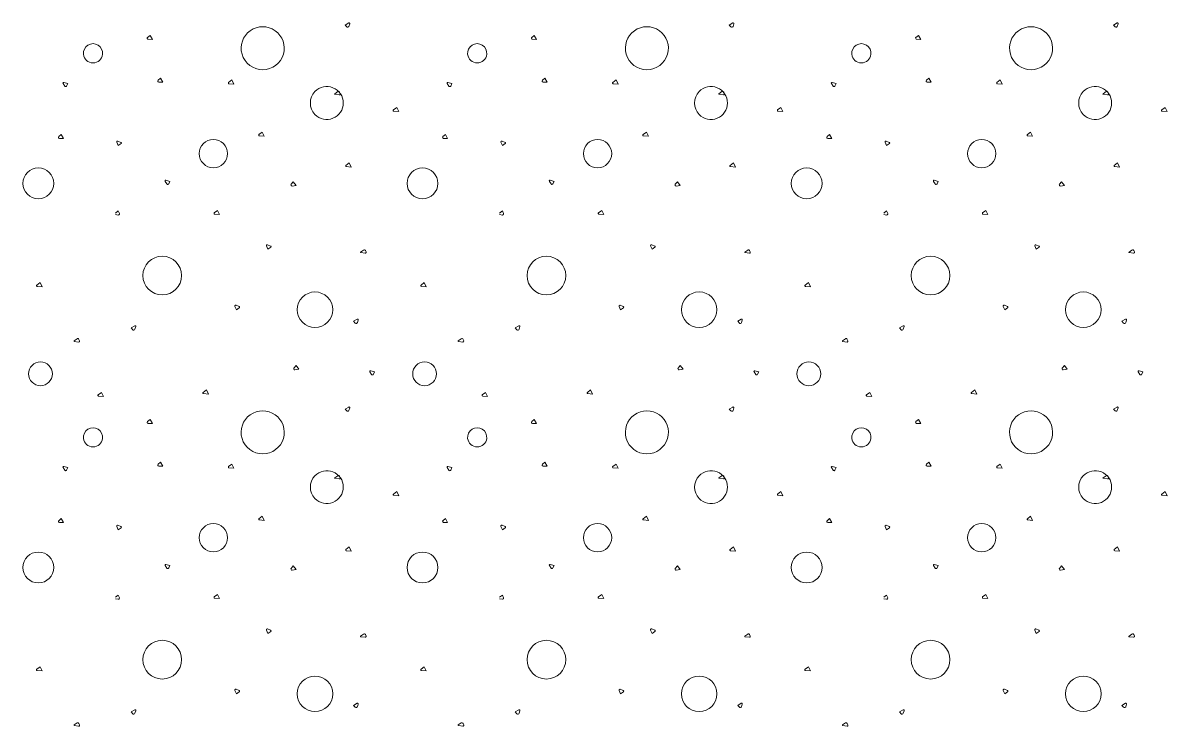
# Model space of a CAD drawing. Header units: millimetres. Extents: x 15 to 2176, y 3 to 641.
# Drawn here: x 2031.8 to 2079.46, y 48.49 to 77.78 of the extents above; entities that cross this region are included whole.
import ezdxf
from ezdxf.xclip import XClip

# ---------------------------------------------------------------- set-up
doc = ezdxf.new("R2010")
doc.units = ezdxf.units.MM
doc.header["$MEASUREMENT"] = 0
doc.header["$XCLIPFRAME"] = 0
doc.layers.add('A--------P-', color=7, linetype='Continuous')
doc.layers.add('A-L-10--EF-', color=4, linetype='Continuous', lineweight=0)

# ---------------------------------------------------------------- blocks, each defined once
blk = doc.blocks.new('*X13')
at = {"layer": 'A-L-10--EF-'}
for p, q in [((2045.371, 77.779), (2045.223, 77.693)), ((2045.223, 77.693), (2045.29, 77.618)), ((2045.38, 77.638), (2045.413, 77.746)), ((2061.371, 77.779), (2061.223, 77.693)), ((2061.223, 77.693), (2061.29, 77.618)), ((2061.38, 77.638), (2061.413, 77.746)), ((2036.996, 77.175), (2037.098, 77.264)), ((2037.098, 77.264), (2037.193, 77.095)), ((2052.996, 77.175), (2053.098, 77.264)), ((2053.098, 77.264), (2053.193, 77.095)), ((2037.193, 77.095), (2037.024, 77.099)), ((2053.193, 77.095), (2053.024, 77.099)), ((2033.506, 75.302), (2033.672, 75.258)), ((2037.437, 75.394), (2037.538, 75.483)), ((2037.633, 75.314), (2037.464, 75.319)), ((2037.538, 75.483), (2037.633, 75.314)), ((2040.369, 75.3), (2040.505, 75.405)), ((2040.505, 75.405), (2040.59, 75.231)), ((2049.506, 75.302), (2049.672, 75.258)), ((2053.437, 75.394), (2053.538, 75.483)), ((2053.633, 75.314), (2053.464, 75.319)), ((2053.538, 75.483), (2053.633, 75.314)), ((2056.369, 75.3), (2056.505, 75.405)), ((2056.505, 75.405), (2056.59, 75.231)), ((2065.506, 75.302), (2065.672, 75.258)), ((2033.544, 75.149), (2033.475, 75.258)), ((2033.672, 75.258), (2033.619, 75.153)), ((2040.59, 75.231), (2040.385, 75.249)), ((2044.79, 74.834), (2044.912, 74.92)), ((2044.991, 74.897), (2045.016, 74.837)), ((2049.544, 75.149), (2049.475, 75.258)), ((2049.672, 75.258), (2049.619, 75.153)), ((2056.59, 75.231), (2056.385, 75.249)), ((2060.79, 74.834), (2060.912, 74.92)), ((2060.991, 74.897), (2061.016, 74.837)), ((2065.544, 75.149), (2065.475, 75.258)), ((2065.672, 75.258), (2065.619, 75.153)), ((2044.978, 74.787), (2044.795, 74.812)), ((2060.978, 74.787), (2060.795, 74.812)), ((2047.235, 74.155), (2047.371, 74.261)), ((2047.456, 74.086), (2047.251, 74.104)), ((2047.371, 74.261), (2047.456, 74.086)), ((2063.235, 74.155), (2063.371, 74.261)), ((2063.456, 74.086), (2063.251, 74.104)), ((2063.371, 74.261), (2063.456, 74.086)), ((2033.296, 73.045), (2033.397, 73.134)), ((2033.492, 72.965), (2033.323, 72.969)), ((2033.397, 73.134), (2033.492, 72.965)), ((2041.635, 73.127), (2041.77, 73.232)), ((2041.855, 73.058), (2041.65, 73.075)), ((2041.77, 73.232), (2041.855, 73.058)), ((2049.296, 73.045), (2049.397, 73.134)), ((2049.492, 72.965), (2049.323, 72.969)), ((2049.397, 73.134), (2049.492, 72.965)), ((2057.635, 73.127), (2057.77, 73.232)), ((2057.855, 73.058), (2057.65, 73.075)), ((2057.77, 73.232), (2057.855, 73.058)), ((2065.296, 73.045), (2065.397, 73.134)), ((2065.492, 72.965), (2065.323, 72.969)), ((2065.397, 73.134), (2065.492, 72.965)), ((2035.712, 72.811), (2035.773, 72.671)), ((2035.884, 72.804), (2035.759, 72.859)), ((2035.773, 72.671), (2035.889, 72.754)), ((2051.712, 72.811), (2051.773, 72.671)), ((2051.884, 72.804), (2051.759, 72.859)), ((2051.773, 72.671), (2051.889, 72.754)), ((2045.257, 71.847), (2045.392, 71.953)), ((2045.477, 71.778), (2045.272, 71.796)), ((2045.392, 71.953), (2045.477, 71.778)), ((2061.257, 71.847), (2061.392, 71.953)), ((2061.477, 71.778), (2061.272, 71.796)), ((2061.392, 71.953), (2061.477, 71.778)), ((2037.799, 71.072), (2037.729, 71.182)), ((2037.761, 71.225), (2037.927, 71.181)), ((2037.927, 71.181), (2037.874, 71.076)), ((2042.973, 71.058), (2043.059, 71.162)), ((2043.179, 71.009), (2043.011, 70.988)), ((2043.059, 71.162), (2043.179, 71.009)), ((2053.799, 71.072), (2053.729, 71.182)), ((2053.761, 71.225), (2053.927, 71.181)), ((2053.927, 71.181), (2053.874, 71.076)), ((2058.973, 71.058), (2059.059, 71.162)), ((2059.179, 71.009), (2059.011, 70.988)), ((2059.059, 71.162), (2059.179, 71.009)), ((2035.652, 69.862), (2035.772, 69.947)), ((2035.773, 69.779), (2035.652, 69.795)), ((2035.772, 69.947), (2035.819, 69.839)), ((2039.772, 69.869), (2039.907, 69.974)), ((2039.992, 69.8), (2039.787, 69.818)), ((2039.907, 69.974), (2039.992, 69.8)), ((2051.652, 69.862), (2051.772, 69.947)), ((2051.773, 69.779), (2051.652, 69.795)), ((2051.772, 69.947), (2051.819, 69.839)), ((2055.772, 69.869), (2055.907, 69.974)), ((2055.992, 69.8), (2055.787, 69.818)), ((2055.907, 69.974), (2055.992, 69.8)), ((2041.946, 68.492), (2042.008, 68.351)), ((2042.119, 68.484), (2041.994, 68.539)), ((2042.008, 68.351), (2042.124, 68.435)), ((2045.869, 68.236), (2045.991, 68.322)), ((2046.058, 68.189), (2045.874, 68.214)), ((2046.07, 68.299), (2046.096, 68.239)), ((2057.946, 68.492), (2058.008, 68.351)), ((2058.119, 68.484), (2057.994, 68.539)), ((2058.008, 68.351), (2058.124, 68.435)), ((2061.869, 68.236), (2061.991, 68.322)), ((2062.058, 68.189), (2061.874, 68.214)), ((2062.07, 68.299), (2062.096, 68.239)), ((2032.382, 66.857), (2032.517, 66.962)), ((2032.602, 66.788), (2032.397, 66.805)), ((2032.517, 66.962), (2032.602, 66.788)), ((2048.382, 66.857), (2048.517, 66.962)), ((2048.602, 66.788), (2048.397, 66.805)), ((2048.517, 66.962), (2048.602, 66.788)), ((2064.382, 66.857), (2064.517, 66.962)), ((2064.602, 66.788), (2064.397, 66.805)), ((2064.517, 66.962), (2064.602, 66.788)), ((2040.634, 65.974), (2040.696, 65.834)), ((2040.807, 65.967), (2040.682, 66.022)), ((2040.696, 65.834), (2040.812, 65.917)), ((2056.634, 65.974), (2056.696, 65.834)), ((2056.807, 65.967), (2056.682, 66.022)), ((2056.696, 65.834), (2056.812, 65.917)), ((2045.722, 65.438), (2045.573, 65.352)), ((2045.573, 65.352), (2045.641, 65.277)), ((2045.731, 65.297), (2045.764, 65.404)), ((2061.722, 65.438), (2061.573, 65.352)), ((2061.573, 65.352), (2061.641, 65.277)), ((2061.731, 65.297), (2061.764, 65.404)), ((2036.457, 65.163), (2036.309, 65.077)), ((2036.309, 65.077), (2036.376, 65.002)), ((2036.466, 65.022), (2036.499, 65.129)), ((2052.457, 65.163), (2052.309, 65.077)), ((2052.309, 65.077), (2052.376, 65.002)), ((2052.466, 65.022), (2052.499, 65.129)), ((2033.935, 64.536), (2034.057, 64.621)), ((2034.124, 64.489), (2033.941, 64.514)), ((2034.136, 64.599), (2034.162, 64.539)), ((2049.935, 64.536), (2050.057, 64.621)), ((2050.124, 64.489), (2049.941, 64.514)), ((2050.136, 64.599), (2050.162, 64.539)), ((2065.935, 64.536), (2066.057, 64.621)), ((2066.124, 64.489), (2065.941, 64.514)), ((2066.136, 64.599), (2066.162, 64.539)), ((2043.091, 63.402), (2043.177, 63.506)), ((2043.177, 63.506), (2043.297, 63.353)), ((2059.091, 63.402), (2059.177, 63.506)), ((2059.177, 63.506), (2059.297, 63.353)), ((2043.297, 63.353), (2043.129, 63.332)), ((2046.323, 63.141), (2046.254, 63.251)), ((2046.286, 63.294), (2046.451, 63.25)), ((2046.451, 63.25), (2046.398, 63.145)), ((2059.297, 63.353), (2059.129, 63.332)), ((2062.323, 63.141), (2062.254, 63.251)), ((2062.286, 63.294), (2062.451, 63.25)), ((2062.451, 63.25), (2062.398, 63.145)), ((2039.31, 62.39), (2039.446, 62.495)), ((2039.446, 62.495), (2039.531, 62.321)), ((2055.31, 62.39), (2055.446, 62.495)), ((2055.446, 62.495), (2055.531, 62.321)), ((2034.936, 62.286), (2035.071, 62.391)), ((2035.156, 62.216), (2034.951, 62.234)), ((2035.071, 62.391), (2035.156, 62.216)), ((2039.531, 62.321), (2039.326, 62.338)), ((2050.936, 62.286), (2051.071, 62.391)), ((2051.156, 62.216), (2050.951, 62.234)), ((2051.071, 62.391), (2051.156, 62.216)), ((2055.531, 62.321), (2055.326, 62.338)), ((2066.936, 62.286), (2067.071, 62.391)), ((2067.156, 62.216), (2066.951, 62.234)), ((2067.071, 62.391), (2067.156, 62.216)), ((2045.371, 61.779), (2045.223, 61.693)), ((2045.223, 61.693), (2045.29, 61.618)), ((2045.38, 61.638), (2045.413, 61.746)), ((2061.371, 61.779), (2061.223, 61.693)), ((2061.223, 61.693), (2061.29, 61.618)), ((2061.38, 61.638), (2061.413, 61.746)), ((2036.996, 61.175), (2037.098, 61.264)), ((2037.193, 61.095), (2037.024, 61.099)), ((2037.098, 61.264), (2037.193, 61.095)), ((2052.996, 61.175), (2053.098, 61.264)), ((2053.193, 61.095), (2053.024, 61.099)), ((2053.098, 61.264), (2053.193, 61.095)), ((2033.544, 59.149), (2033.475, 59.258)), ((2033.506, 59.302), (2033.672, 59.258)), ((2033.672, 59.258), (2033.619, 59.153)), ((2037.437, 59.394), (2037.538, 59.483)), ((2037.633, 59.314), (2037.464, 59.319)), ((2037.538, 59.483), (2037.633, 59.314)), ((2040.369, 59.3), (2040.505, 59.405)), ((2040.59, 59.231), (2040.385, 59.249)), ((2040.505, 59.405), (2040.59, 59.231)), ((2049.544, 59.149), (2049.475, 59.258)), ((2049.506, 59.302), (2049.672, 59.258)), ((2049.672, 59.258), (2049.619, 59.153)), ((2053.437, 59.394), (2053.538, 59.483)), ((2053.633, 59.314), (2053.464, 59.319)), ((2053.538, 59.483), (2053.633, 59.314)), ((2056.369, 59.3), (2056.505, 59.405)), ((2056.59, 59.231), (2056.385, 59.249)), ((2056.505, 59.405), (2056.59, 59.231)), ((2065.544, 59.149), (2065.475, 59.258)), ((2065.506, 59.302), (2065.672, 59.258)), ((2065.672, 59.258), (2065.619, 59.153)), ((2044.79, 58.834), (2044.912, 58.92)), ((2044.978, 58.787), (2044.795, 58.812)), ((2044.991, 58.897), (2045.016, 58.837)), ((2060.79, 58.834), (2060.912, 58.92)), ((2060.978, 58.787), (2060.795, 58.812)), ((2060.991, 58.897), (2061.016, 58.837)), ((2047.235, 58.155), (2047.371, 58.261)), ((2047.371, 58.261), (2047.456, 58.086)), ((2063.235, 58.155), (2063.371, 58.261)), ((2063.371, 58.261), (2063.456, 58.086)), ((2047.456, 58.086), (2047.251, 58.104)), ((2063.456, 58.086), (2063.251, 58.104)), ((2041.635, 57.127), (2041.77, 57.232)), ((2041.77, 57.232), (2041.855, 57.058)), ((2057.635, 57.127), (2057.77, 57.232)), ((2057.77, 57.232), (2057.855, 57.058)), ((2033.296, 57.045), (2033.397, 57.134)), ((2033.492, 56.965), (2033.323, 56.969)), ((2033.397, 57.134), (2033.492, 56.965)), ((2035.712, 56.811), (2035.773, 56.671)), ((2035.884, 56.804), (2035.759, 56.859)), ((2035.773, 56.671), (2035.889, 56.754)), ((2041.855, 57.058), (2041.65, 57.075)), ((2049.296, 57.045), (2049.397, 57.134)), ((2049.492, 56.965), (2049.323, 56.969)), ((2049.397, 57.134), (2049.492, 56.965)), ((2051.712, 56.811), (2051.773, 56.671)), ((2051.884, 56.804), (2051.759, 56.859)), ((2051.773, 56.671), (2051.889, 56.754)), ((2057.855, 57.058), (2057.65, 57.075)), ((2065.296, 57.045), (2065.397, 57.134)), ((2065.492, 56.965), (2065.323, 56.969)), ((2065.397, 57.134), (2065.492, 56.965)), ((2045.257, 55.847), (2045.392, 55.953)), ((2045.477, 55.778), (2045.272, 55.796)), ((2045.392, 55.953), (2045.477, 55.778)), ((2061.257, 55.847), (2061.392, 55.953)), ((2061.477, 55.778), (2061.272, 55.796)), ((2061.392, 55.953), (2061.477, 55.778)), ((2037.799, 55.072), (2037.729, 55.182)), ((2037.761, 55.225), (2037.927, 55.181)), ((2037.927, 55.181), (2037.874, 55.076)), ((2042.973, 55.058), (2043.059, 55.162)), ((2043.179, 55.009), (2043.011, 54.988)), ((2043.059, 55.162), (2043.179, 55.009)), ((2053.799, 55.072), (2053.729, 55.182)), ((2053.761, 55.225), (2053.927, 55.181)), ((2053.927, 55.181), (2053.874, 55.076)), ((2058.973, 55.058), (2059.059, 55.162)), ((2059.179, 55.009), (2059.011, 54.988)), ((2059.059, 55.162), (2059.179, 55.009)), ((2035.652, 53.862), (2035.772, 53.947)), ((2035.772, 53.947), (2035.819, 53.839)), ((2039.772, 53.869), (2039.907, 53.974)), ((2039.907, 53.974), (2039.992, 53.8)), ((2051.652, 53.862), (2051.772, 53.947)), ((2051.772, 53.947), (2051.819, 53.839)), ((2055.772, 53.869), (2055.907, 53.974)), ((2055.907, 53.974), (2055.992, 53.8)), ((2035.773, 53.779), (2035.652, 53.795)), ((2039.992, 53.8), (2039.787, 53.818)), ((2051.773, 53.779), (2051.652, 53.795)), ((2055.992, 53.8), (2055.787, 53.818)), ((2041.946, 52.492), (2042.008, 52.351)), ((2042.119, 52.484), (2041.994, 52.539)), ((2042.008, 52.351), (2042.124, 52.435)), ((2057.946, 52.492), (2058.008, 52.351)), ((2058.119, 52.484), (2057.994, 52.539)), ((2058.008, 52.351), (2058.124, 52.435)), ((2045.869, 52.236), (2045.991, 52.322)), ((2046.058, 52.189), (2045.874, 52.214)), ((2046.07, 52.299), (2046.096, 52.239)), ((2061.869, 52.236), (2061.991, 52.322)), ((2062.058, 52.189), (2061.874, 52.214)), ((2062.07, 52.299), (2062.096, 52.239)), ((2032.382, 50.857), (2032.517, 50.962)), ((2032.602, 50.788), (2032.397, 50.805)), ((2032.517, 50.962), (2032.602, 50.788)), ((2048.382, 50.857), (2048.517, 50.962)), ((2048.602, 50.788), (2048.397, 50.805)), ((2048.517, 50.962), (2048.602, 50.788)), ((2064.382, 50.857), (2064.517, 50.962)), ((2064.602, 50.788), (2064.397, 50.805)), ((2064.517, 50.962), (2064.602, 50.788)), ((2040.634, 49.974), (2040.696, 49.834)), ((2040.807, 49.967), (2040.682, 50.022)), ((2040.696, 49.834), (2040.812, 49.917)), ((2056.634, 49.974), (2056.696, 49.834)), ((2056.807, 49.967), (2056.682, 50.022)), ((2056.696, 49.834), (2056.812, 49.917)), ((2036.457, 49.163), (2036.309, 49.077)), ((2036.466, 49.022), (2036.499, 49.129)), ((2045.722, 49.438), (2045.573, 49.352)), ((2045.573, 49.352), (2045.641, 49.277)), ((2045.731, 49.297), (2045.764, 49.404)), ((2052.457, 49.163), (2052.309, 49.077)), ((2052.466, 49.022), (2052.499, 49.129)), ((2061.722, 49.438), (2061.573, 49.352)), ((2061.573, 49.352), (2061.641, 49.277)), ((2061.731, 49.297), (2061.764, 49.404)), ((2033.935, 48.536), (2034.057, 48.621)), ((2036.309, 49.077), (2036.376, 49.002)), ((2049.935, 48.536), (2050.057, 48.621)), ((2052.309, 49.077), (2052.376, 49.002)), ((2065.935, 48.536), (2066.057, 48.621)), ((2034.124, 48.489), (2033.941, 48.514)), ((2034.136, 48.599), (2034.162, 48.539)), ((2050.124, 48.489), (2049.941, 48.514)), ((2050.136, 48.599), (2050.162, 48.539)), ((2066.124, 48.489), (2065.941, 48.514)), ((2066.136, 48.599), (2066.162, 48.539))]:
    blk.add_line(p, q, dxfattribs=at)
for centre, radius in [((2039.735, 72.337), 0.59), ((2055.735, 72.337), 0.59), ((2032.445, 71.098), 0.643), ((2048.445, 71.098), 0.643), ((2064.445, 71.098), 0.643), ((2037.605, 67.257), 0.807), ((2053.605, 67.257), 0.807), ((2032.533, 63.166), 0.496), ((2048.533, 63.166), 0.496), ((2064.533, 63.166), 0.496), ((2039.735, 56.337), 0.59), ((2055.735, 56.337), 0.59), ((2032.445, 55.098), 0.643), ((2048.445, 55.098), 0.643), ((2064.445, 55.098), 0.643), ((2037.605, 51.257), 0.807), ((2053.605, 51.257), 0.807)]:
    blk.add_circle(centre, radius, dxfattribs=at)
for centre, radius, start, end in [((2045.386, 77.754), 0.0288, 342.8254, 120), ((2061.386, 77.754), 0.0288, 342.8254, 120), ((2041.789, 76.727), 0.897, 343.6089, 196.3911), ((2045.33, 77.654), 0.0528, 221.9213, 342.8254), ((2057.789, 76.727), 0.897, 343.6089, 196.3911), ((2061.33, 77.654), 0.0528, 221.9213, 342.8254), ((2034.722, 76.518), 0.4, 353.7067, 186.2933), ((2037.025, 77.143), 0.0432, 131.2386, 268.4132), ((2050.722, 76.518), 0.4, 353.7067, 186.2933), ((2053.025, 77.143), 0.0432, 131.2386, 268.4132), ((2066.722, 76.518), 0.4, 353.7067, 186.2933), ((2034.722, 76.518), 0.4, 186.2933, 353.7067), ((2041.789, 76.727), 0.897, 196.3911, 343.6089), ((2050.722, 76.518), 0.4, 186.2933, 353.7067), ((2057.789, 76.727), 0.897, 196.3911, 343.6089), ((2066.722, 76.518), 0.4, 186.2933, 353.7067), ((2033.499, 75.274), 0.0288, 75.2067, 212.3813), ((2037.465, 75.362), 0.0432, 131.2386, 268.4132), ((2040.387, 75.277), 0.0288, 127.9022, 265.0768), ((2049.499, 75.274), 0.0288, 75.2067, 212.3813), ((2053.465, 75.362), 0.0432, 131.2386, 268.4132), ((2056.387, 75.277), 0.0288, 127.9022, 265.0768), ((2065.499, 75.274), 0.0288, 75.2067, 212.3813), ((2033.581, 75.172), 0.0432, 212.3813, 333.2854), ((2044.46, 74.445), 0.686, 136.1287, 223.8713), ((2044.46, 74.445), 0.686, 223.8713, 136.1287), ((2044.797, 74.824), 0.012, 125.1139, 262.2885), ((2044.942, 74.876), 0.0528, 23.1926, 125.1139), ((2044.983, 74.823), 0.036, 262.2885, 23.1926), ((2049.581, 75.172), 0.0432, 212.3813, 333.2854), ((2060.46, 74.445), 0.686, 136.1287, 223.8713), ((2060.46, 74.445), 0.686, 223.8713, 136.1287), ((2060.797, 74.824), 0.012, 125.1139, 262.2885), ((2060.942, 74.876), 0.0528, 23.1926, 125.1139), ((2060.983, 74.823), 0.036, 262.2885, 23.1926), ((2065.581, 75.172), 0.0432, 212.3813, 333.2854), ((2047.253, 74.133), 0.0288, 127.9022, 265.0768), ((2063.253, 74.133), 0.0288, 127.9022, 265.0768), ((2033.325, 73.013), 0.0432, 131.2386, 268.4132), ((2041.653, 73.104), 0.0288, 127.9022, 265.0768), ((2049.325, 73.013), 0.0432, 131.2386, 268.4132), ((2057.653, 73.104), 0.0288, 127.9022, 265.0768), ((2065.325, 73.013), 0.0432, 131.2386, 268.4132), ((2035.744, 72.826), 0.036, 66.4475, 203.6221), ((2035.873, 72.778), 0.0288, 305.5434, 66.4475), ((2051.744, 72.826), 0.036, 66.4475, 203.6221), ((2051.873, 72.778), 0.0288, 305.5434, 66.4475), ((2045.275, 71.825), 0.0288, 127.9022, 265.0768), ((2061.275, 71.825), 0.0288, 127.9022, 265.0768), ((2037.753, 71.197), 0.0288, 75.2067, 212.3813), ((2037.835, 71.095), 0.0432, 212.3813, 333.2854), ((2043.006, 71.03), 0.0432, 140.1139, 277.2885), ((2053.753, 71.197), 0.0288, 75.2067, 212.3813), ((2053.835, 71.095), 0.0432, 212.3813, 333.2854), ((2059.006, 71.03), 0.0432, 140.1139, 277.2885), ((2035.779, 69.822), 0.0432, 262.2885, 23.1926), ((2039.789, 69.846), 0.0288, 127.9022, 265.0768), ((2051.779, 69.822), 0.0432, 262.2885, 23.1926), ((2055.789, 69.846), 0.0288, 127.9022, 265.0768), ((2041.979, 68.506), 0.036, 66.4475, 203.6221), ((2042.107, 68.458), 0.0288, 305.5434, 66.4475), ((2045.876, 68.226), 0.012, 125.1139, 262.2885), ((2046.021, 68.278), 0.0528, 23.1926, 125.1139), ((2046.062, 68.225), 0.036, 262.2885, 23.1926), ((2057.979, 68.506), 0.036, 66.4475, 203.6221), ((2058.107, 68.458), 0.0288, 305.5434, 66.4475), ((2061.876, 68.226), 0.012, 125.1139, 262.2885), ((2062.021, 68.278), 0.0528, 23.1926, 125.1139), ((2062.062, 68.225), 0.036, 262.2885, 23.1926), ((2032.4, 66.834), 0.0288, 127.9022, 265.0768), ((2048.4, 66.834), 0.0288, 127.9022, 265.0768), ((2064.4, 66.834), 0.0288, 127.9022, 265.0768), ((2043.966, 65.835), 0.74, 90, 270), ((2043.966, 65.835), 0.74, 270, 90), ((2059.966, 65.835), 0.74, 90, 270), ((2059.966, 65.835), 0.74, 270, 90), ((2040.667, 65.989), 0.036, 66.4475, 203.6221), ((2040.795, 65.941), 0.0288, 305.5434, 66.4475), ((2056.667, 65.989), 0.036, 66.4475, 203.6221), ((2056.795, 65.941), 0.0288, 305.5434, 66.4475), ((2045.68, 65.312), 0.0528, 221.9213, 342.8254), ((2045.736, 65.413), 0.0288, 342.8254, 120), ((2061.68, 65.312), 0.0528, 221.9213, 342.8254), ((2061.736, 65.413), 0.0288, 342.8254, 120), ((2036.416, 65.037), 0.0528, 221.9213, 342.8254), ((2036.472, 65.138), 0.0288, 342.8254, 120), ((2052.416, 65.037), 0.0528, 221.9213, 342.8254), ((2052.472, 65.138), 0.0288, 342.8254, 120), ((2033.942, 64.526), 0.012, 125.1139, 262.2885), ((2034.088, 64.578), 0.0528, 23.1926, 125.1139), ((2034.129, 64.525), 0.036, 262.2885, 23.1926), ((2049.942, 64.526), 0.012, 125.1139, 262.2885), ((2050.088, 64.578), 0.0528, 23.1926, 125.1139), ((2050.129, 64.525), 0.036, 262.2885, 23.1926), ((2065.942, 64.526), 0.012, 125.1139, 262.2885), ((2066.088, 64.578), 0.0528, 23.1926, 125.1139), ((2066.129, 64.525), 0.036, 262.2885, 23.1926), ((2043.124, 63.375), 0.0432, 140.1139, 277.2885), ((2059.124, 63.375), 0.0432, 140.1139, 277.2885), ((2046.278, 63.266), 0.0288, 75.2067, 212.3813), ((2046.36, 63.164), 0.0432, 212.3813, 333.2854), ((2062.278, 63.266), 0.0288, 75.2067, 212.3813), ((2062.36, 63.164), 0.0432, 212.3813, 333.2854), ((2034.953, 62.263), 0.0288, 127.9022, 265.0768), ((2039.328, 62.367), 0.0288, 127.9022, 265.0768), ((2050.953, 62.263), 0.0288, 127.9022, 265.0768), ((2055.328, 62.367), 0.0288, 127.9022, 265.0768), ((2066.953, 62.263), 0.0288, 127.9022, 265.0768), ((2041.789, 60.727), 0.897, 343.6089, 196.3911), ((2045.33, 61.654), 0.0528, 221.9213, 342.8254), ((2045.386, 61.754), 0.0288, 342.8254, 120), ((2057.789, 60.727), 0.897, 343.6089, 196.3911), ((2061.33, 61.654), 0.0528, 221.9213, 342.8254), ((2061.386, 61.754), 0.0288, 342.8254, 120), ((2037.025, 61.143), 0.0432, 131.2386, 268.4132), ((2053.025, 61.143), 0.0432, 131.2386, 268.4132), ((2034.722, 60.518), 0.4, 353.7067, 186.2933), ((2050.722, 60.518), 0.4, 353.7067, 186.2933), ((2066.722, 60.518), 0.4, 353.7067, 186.2933), ((2034.722, 60.518), 0.4, 186.2933, 353.7067), ((2041.789, 60.727), 0.897, 196.3911, 343.6089), ((2050.722, 60.518), 0.4, 186.2933, 353.7067), ((2057.789, 60.727), 0.897, 196.3911, 343.6089), ((2066.722, 60.518), 0.4, 186.2933, 353.7067), ((2033.499, 59.274), 0.0288, 75.2067, 212.3813), ((2033.581, 59.172), 0.0432, 212.3813, 333.2854), ((2037.465, 59.362), 0.0432, 131.2386, 268.4132), ((2040.387, 59.277), 0.0288, 127.9022, 265.0768), ((2044.46, 58.445), 0.686, 223.8713, 136.1287), ((2049.499, 59.274), 0.0288, 75.2067, 212.3813), ((2049.581, 59.172), 0.0432, 212.3813, 333.2854), ((2053.465, 59.362), 0.0432, 131.2386, 268.4132), ((2056.387, 59.277), 0.0288, 127.9022, 265.0768), ((2060.46, 58.445), 0.686, 223.8713, 136.1287), ((2065.499, 59.274), 0.0288, 75.2067, 212.3813), ((2065.581, 59.172), 0.0432, 212.3813, 333.2854), ((2044.46, 58.445), 0.686, 136.1287, 223.8713), ((2044.797, 58.824), 0.012, 125.1139, 262.2885), ((2044.942, 58.876), 0.0528, 23.1926, 125.1139), ((2044.983, 58.823), 0.036, 262.2885, 23.1926), ((2060.46, 58.445), 0.686, 136.1287, 223.8713), ((2060.797, 58.824), 0.012, 125.1139, 262.2885), ((2060.942, 58.876), 0.0528, 23.1926, 125.1139), ((2060.983, 58.823), 0.036, 262.2885, 23.1926), ((2047.253, 58.133), 0.0288, 127.9022, 265.0768), ((2063.253, 58.133), 0.0288, 127.9022, 265.0768), ((2033.325, 57.013), 0.0432, 131.2386, 268.4132), ((2035.744, 56.826), 0.036, 66.4475, 203.6221), ((2035.873, 56.778), 0.0288, 305.5434, 66.4475), ((2041.653, 57.104), 0.0288, 127.9022, 265.0768), ((2049.325, 57.013), 0.0432, 131.2386, 268.4132), ((2051.744, 56.826), 0.036, 66.4475, 203.6221), ((2051.873, 56.778), 0.0288, 305.5434, 66.4475), ((2057.653, 57.104), 0.0288, 127.9022, 265.0768), ((2065.325, 57.013), 0.0432, 131.2386, 268.4132), ((2045.275, 55.825), 0.0288, 127.9022, 265.0768), ((2061.275, 55.825), 0.0288, 127.9022, 265.0768), ((2037.753, 55.197), 0.0288, 75.2067, 212.3813), ((2037.835, 55.095), 0.0432, 212.3813, 333.2854), ((2043.006, 55.03), 0.0432, 140.1139, 277.2885), ((2053.753, 55.197), 0.0288, 75.2067, 212.3813), ((2053.835, 55.095), 0.0432, 212.3813, 333.2854), ((2059.006, 55.03), 0.0432, 140.1139, 277.2885), ((2039.789, 53.846), 0.0288, 127.9022, 265.0768), ((2055.789, 53.846), 0.0288, 127.9022, 265.0768), ((2035.779, 53.822), 0.0432, 262.2885, 23.1926), ((2051.779, 53.822), 0.0432, 262.2885, 23.1926), ((2041.979, 52.506), 0.036, 66.4475, 203.6221), ((2042.107, 52.458), 0.0288, 305.5434, 66.4475), ((2057.979, 52.506), 0.036, 66.4475, 203.6221), ((2058.107, 52.458), 0.0288, 305.5434, 66.4475), ((2045.876, 52.226), 0.012, 125.1139, 262.2885), ((2046.021, 52.278), 0.0528, 23.1926, 125.1139), ((2046.062, 52.225), 0.036, 262.2885, 23.1926), ((2061.876, 52.226), 0.012, 125.1139, 262.2885), ((2062.021, 52.278), 0.0528, 23.1926, 125.1139), ((2062.062, 52.225), 0.036, 262.2885, 23.1926), ((2032.4, 50.834), 0.0288, 127.9022, 265.0768), ((2043.966, 49.835), 0.74, 90, 270), ((2043.966, 49.835), 0.74, 270, 90), ((2048.4, 50.834), 0.0288, 127.9022, 265.0768), ((2059.966, 49.835), 0.74, 90, 270), ((2059.966, 49.835), 0.74, 270, 90), ((2064.4, 50.834), 0.0288, 127.9022, 265.0768), ((2040.667, 49.989), 0.036, 66.4475, 203.6221), ((2040.795, 49.941), 0.0288, 305.5434, 66.4475), ((2056.667, 49.989), 0.036, 66.4475, 203.6221), ((2056.795, 49.941), 0.0288, 305.5434, 66.4475), ((2036.472, 49.138), 0.0288, 342.8254, 120), ((2045.68, 49.312), 0.0528, 221.9213, 342.8254), ((2045.736, 49.413), 0.0288, 342.8254, 120), ((2052.472, 49.138), 0.0288, 342.8254, 120), ((2061.68, 49.312), 0.0528, 221.9213, 342.8254), ((2061.736, 49.413), 0.0288, 342.8254, 120), ((2034.088, 48.578), 0.0528, 23.1926, 125.1139), ((2036.416, 49.037), 0.0528, 221.9213, 342.8254), ((2050.088, 48.578), 0.0528, 23.1926, 125.1139), ((2052.416, 49.037), 0.0528, 221.9213, 342.8254), ((2066.088, 48.578), 0.0528, 23.1926, 125.1139), ((2033.942, 48.526), 0.012, 125.1139, 262.2885), ((2034.129, 48.525), 0.036, 262.2885, 23.1926), ((2049.942, 48.526), 0.012, 125.1139, 262.2885), ((2050.129, 48.525), 0.036, 262.2885, 23.1926), ((2065.942, 48.526), 0.012, 125.1139, 262.2885), ((2066.129, 48.525), 0.036, 262.2885, 23.1926)]:
    blk.add_arc(centre, radius, start, end, dxfattribs=at)
blk = doc.blocks.new('*X14')
at = {"layer": 'A-L-10--EF-'}
for p, q in [((2077.371, 77.779), (2077.223, 77.693)), ((2077.223, 77.693), (2077.29, 77.618)), ((2077.38, 77.638), (2077.413, 77.746)), ((2068.996, 77.175), (2069.098, 77.264)), ((2069.098, 77.264), (2069.193, 77.095)), ((2069.193, 77.095), (2069.024, 77.099)), ((2069.437, 75.394), (2069.538, 75.483)), ((2069.633, 75.314), (2069.464, 75.319)), ((2069.538, 75.483), (2069.633, 75.314)), ((2072.369, 75.3), (2072.505, 75.405)), ((2072.505, 75.405), (2072.59, 75.231)), ((2072.59, 75.231), (2072.385, 75.249)), ((2076.79, 74.834), (2076.912, 74.92)), ((2076.991, 74.897), (2077.016, 74.837)), ((2076.978, 74.787), (2076.795, 74.812)), ((2079.235, 74.155), (2079.371, 74.261)), ((2079.456, 74.086), (2079.251, 74.104)), ((2079.371, 74.261), (2079.456, 74.086)), ((2073.635, 73.127), (2073.77, 73.232)), ((2073.855, 73.058), (2073.65, 73.075)), ((2073.77, 73.232), (2073.855, 73.058)), ((2067.712, 72.811), (2067.773, 72.671)), ((2067.884, 72.804), (2067.759, 72.859)), ((2067.773, 72.671), (2067.889, 72.754)), ((2077.257, 71.847), (2077.392, 71.953)), ((2077.477, 71.778), (2077.272, 71.796)), ((2077.392, 71.953), (2077.477, 71.778)), ((2069.799, 71.072), (2069.729, 71.182)), ((2069.761, 71.225), (2069.927, 71.181)), ((2069.927, 71.181), (2069.874, 71.076)), ((2074.973, 71.058), (2075.059, 71.162)), ((2075.179, 71.009), (2075.011, 70.988)), ((2075.059, 71.162), (2075.179, 71.009)), ((2067.652, 69.862), (2067.772, 69.947)), ((2067.773, 69.779), (2067.652, 69.795)), ((2067.772, 69.947), (2067.819, 69.839)), ((2071.772, 69.869), (2071.907, 69.974)), ((2071.992, 69.8), (2071.787, 69.818)), ((2071.907, 69.974), (2071.992, 69.8)), ((2073.946, 68.492), (2074.008, 68.351)), ((2074.119, 68.484), (2073.994, 68.539)), ((2074.008, 68.351), (2074.124, 68.435)), ((2077.869, 68.236), (2077.991, 68.322)), ((2078.058, 68.189), (2077.874, 68.214)), ((2078.07, 68.299), (2078.096, 68.239)), ((2072.634, 65.974), (2072.696, 65.834)), ((2072.807, 65.967), (2072.682, 66.022)), ((2072.696, 65.834), (2072.812, 65.917)), ((2077.722, 65.438), (2077.573, 65.352)), ((2077.573, 65.352), (2077.641, 65.277)), ((2077.731, 65.297), (2077.764, 65.404)), ((2068.457, 65.163), (2068.309, 65.077)), ((2068.309, 65.077), (2068.376, 65.002)), ((2068.466, 65.022), (2068.499, 65.129)), ((2075.091, 63.402), (2075.177, 63.506)), ((2075.177, 63.506), (2075.297, 63.353)), ((2075.297, 63.353), (2075.129, 63.332)), ((2078.323, 63.141), (2078.254, 63.251)), ((2078.286, 63.294), (2078.451, 63.25)), ((2078.451, 63.25), (2078.398, 63.145)), ((2071.31, 62.39), (2071.446, 62.495)), ((2071.446, 62.495), (2071.531, 62.321)), ((2071.531, 62.321), (2071.326, 62.338)), ((2077.371, 61.779), (2077.223, 61.693)), ((2077.223, 61.693), (2077.29, 61.618)), ((2077.38, 61.638), (2077.413, 61.746)), ((2068.996, 61.175), (2069.098, 61.264)), ((2069.193, 61.095), (2069.024, 61.099)), ((2069.098, 61.264), (2069.193, 61.095)), ((2069.437, 59.394), (2069.538, 59.483)), ((2069.633, 59.314), (2069.464, 59.319)), ((2069.538, 59.483), (2069.633, 59.314)), ((2072.369, 59.3), (2072.505, 59.405)), ((2072.59, 59.231), (2072.385, 59.249)), ((2072.505, 59.405), (2072.59, 59.231)), ((2076.79, 58.834), (2076.912, 58.92)), ((2076.978, 58.787), (2076.795, 58.812)), ((2076.991, 58.897), (2077.016, 58.837)), ((2079.235, 58.155), (2079.371, 58.261)), ((2079.371, 58.261), (2079.456, 58.086)), ((2079.456, 58.086), (2079.251, 58.104)), ((2073.635, 57.127), (2073.77, 57.232)), ((2073.77, 57.232), (2073.855, 57.058)), ((2067.712, 56.811), (2067.773, 56.671)), ((2067.884, 56.804), (2067.759, 56.859)), ((2067.773, 56.671), (2067.889, 56.754)), ((2073.855, 57.058), (2073.65, 57.075)), ((2077.257, 55.847), (2077.392, 55.953)), ((2077.477, 55.778), (2077.272, 55.796)), ((2077.392, 55.953), (2077.477, 55.778)), ((2069.799, 55.072), (2069.729, 55.182)), ((2069.761, 55.225), (2069.927, 55.181)), ((2069.927, 55.181), (2069.874, 55.076)), ((2074.973, 55.058), (2075.059, 55.162)), ((2075.179, 55.009), (2075.011, 54.988)), ((2075.059, 55.162), (2075.179, 55.009)), ((2067.652, 53.862), (2067.772, 53.947)), ((2067.772, 53.947), (2067.819, 53.839)), ((2071.772, 53.869), (2071.907, 53.974)), ((2071.907, 53.974), (2071.992, 53.8)), ((2067.773, 53.779), (2067.652, 53.795)), ((2071.992, 53.8), (2071.787, 53.818)), ((2073.946, 52.492), (2074.008, 52.351)), ((2074.119, 52.484), (2073.994, 52.539)), ((2074.008, 52.351), (2074.124, 52.435)), ((2077.869, 52.236), (2077.991, 52.322)), ((2078.058, 52.189), (2077.874, 52.214)), ((2078.07, 52.299), (2078.096, 52.239)), ((2072.634, 49.974), (2072.696, 49.834)), ((2072.807, 49.967), (2072.682, 50.022)), ((2072.696, 49.834), (2072.812, 49.917)), ((2068.457, 49.163), (2068.309, 49.077)), ((2068.466, 49.022), (2068.499, 49.129)), ((2077.722, 49.438), (2077.573, 49.352)), ((2077.573, 49.352), (2077.641, 49.277)), ((2077.731, 49.297), (2077.764, 49.404)), ((2068.309, 49.077), (2068.376, 49.002))]:
    blk.add_line(p, q, dxfattribs=at)
for centre, radius in [((2071.735, 72.337), 0.59), ((2069.605, 67.257), 0.807), ((2071.735, 56.337), 0.59), ((2069.605, 51.257), 0.807)]:
    blk.add_circle(centre, radius, dxfattribs=at)
for centre, radius, start, end in [((2077.386, 77.754), 0.0288, 342.8254, 120), ((2073.789, 76.727), 0.897, 343.6089, 196.3911), ((2077.33, 77.654), 0.0528, 221.9213, 342.8254), ((2069.025, 77.143), 0.0432, 131.2386, 268.4132), ((2073.789, 76.727), 0.897, 196.3911, 343.6089), ((2069.465, 75.362), 0.0432, 131.2386, 268.4132), ((2072.387, 75.277), 0.0288, 127.9022, 265.0768), ((2076.46, 74.445), 0.686, 136.1287, 223.8713), ((2076.46, 74.445), 0.686, 223.8713, 136.1287), ((2076.797, 74.824), 0.012, 125.1139, 262.2885), ((2076.942, 74.876), 0.0528, 23.1926, 125.1139), ((2076.983, 74.823), 0.036, 262.2885, 23.1926), ((2079.253, 74.133), 0.0288, 127.9022, 265.0768), ((2073.653, 73.104), 0.0288, 127.9022, 265.0768), ((2067.744, 72.826), 0.036, 66.4475, 203.6221), ((2067.873, 72.778), 0.0288, 305.5434, 66.4475), ((2077.275, 71.825), 0.0288, 127.9022, 265.0768), ((2069.753, 71.197), 0.0288, 75.2067, 212.3813), ((2069.835, 71.095), 0.0432, 212.3813, 333.2854), ((2075.006, 71.03), 0.0432, 140.1139, 277.2885), ((2067.779, 69.822), 0.0432, 262.2885, 23.1926), ((2071.789, 69.846), 0.0288, 127.9022, 265.0768), ((2073.979, 68.506), 0.036, 66.4475, 203.6221), ((2074.107, 68.458), 0.0288, 305.5434, 66.4475), ((2077.876, 68.226), 0.012, 125.1139, 262.2885), ((2078.021, 68.278), 0.0528, 23.1926, 125.1139), ((2078.062, 68.225), 0.036, 262.2885, 23.1926), ((2075.966, 65.835), 0.74, 90, 270), ((2075.966, 65.835), 0.74, 270, 90), ((2072.667, 65.989), 0.036, 66.4475, 203.6221), ((2072.795, 65.941), 0.0288, 305.5434, 66.4475), ((2077.68, 65.312), 0.0528, 221.9213, 342.8254), ((2077.736, 65.413), 0.0288, 342.8254, 120), ((2068.416, 65.037), 0.0528, 221.9213, 342.8254), ((2068.472, 65.138), 0.0288, 342.8254, 120), ((2075.124, 63.375), 0.0432, 140.1139, 277.2885), ((2078.278, 63.266), 0.0288, 75.2067, 212.3813), ((2078.36, 63.164), 0.0432, 212.3813, 333.2854), ((2071.328, 62.367), 0.0288, 127.9022, 265.0768), ((2073.789, 60.727), 0.897, 343.6089, 196.3911), ((2077.33, 61.654), 0.0528, 221.9213, 342.8254), ((2077.386, 61.754), 0.0288, 342.8254, 120), ((2069.025, 61.143), 0.0432, 131.2386, 268.4132), ((2073.789, 60.727), 0.897, 196.3911, 343.6089), ((2069.465, 59.362), 0.0432, 131.2386, 268.4132), ((2072.387, 59.277), 0.0288, 127.9022, 265.0768), ((2076.46, 58.445), 0.686, 223.8713, 136.1287), ((2076.46, 58.445), 0.686, 136.1287, 223.8713), ((2076.797, 58.824), 0.012, 125.1139, 262.2885), ((2076.942, 58.876), 0.0528, 23.1926, 125.1139), ((2076.983, 58.823), 0.036, 262.2885, 23.1926), ((2079.253, 58.133), 0.0288, 127.9022, 265.0768), ((2067.744, 56.826), 0.036, 66.4475, 203.6221), ((2067.873, 56.778), 0.0288, 305.5434, 66.4475), ((2073.653, 57.104), 0.0288, 127.9022, 265.0768), ((2077.275, 55.825), 0.0288, 127.9022, 265.0768), ((2069.753, 55.197), 0.0288, 75.2067, 212.3813), ((2069.835, 55.095), 0.0432, 212.3813, 333.2854), ((2075.006, 55.03), 0.0432, 140.1139, 277.2885), ((2071.789, 53.846), 0.0288, 127.9022, 265.0768), ((2067.779, 53.822), 0.0432, 262.2885, 23.1926), ((2073.979, 52.506), 0.036, 66.4475, 203.6221), ((2074.107, 52.458), 0.0288, 305.5434, 66.4475), ((2077.876, 52.226), 0.012, 125.1139, 262.2885), ((2078.021, 52.278), 0.0528, 23.1926, 125.1139), ((2078.062, 52.225), 0.036, 262.2885, 23.1926), ((2075.966, 49.835), 0.74, 90, 270), ((2075.966, 49.835), 0.74, 270, 90), ((2072.667, 49.989), 0.036, 66.4475, 203.6221), ((2072.795, 49.941), 0.0288, 305.5434, 66.4475), ((2068.472, 49.138), 0.0288, 342.8254, 120), ((2077.68, 49.312), 0.0528, 221.9213, 342.8254), ((2077.736, 49.413), 0.0288, 342.8254, 120), ((2068.416, 49.037), 0.0528, 221.9213, 342.8254)]:
    blk.add_arc(centre, radius, start, end, dxfattribs=at)
blk = doc.blocks.new('Drawing_4_4', base_point=(1874.468, 329.559))
for name in ['*X13', '*X14']:
    blk.add_blockref(name, (0, 0))

msp = doc.modelspace()

# ---------------------------------------------------------------- block references
at = {"layer": 'A--------P-'}
ref = msp.add_blockref('Drawing_4_4', (1874.468, 329.559), dxfattribs=at)
XClip(ref).set_block_clipping_path([(1621.1657714889, 18.4741086751), (2127.7704267137, 640.6436337123)])

doc.saveas('drawing.dxf')
